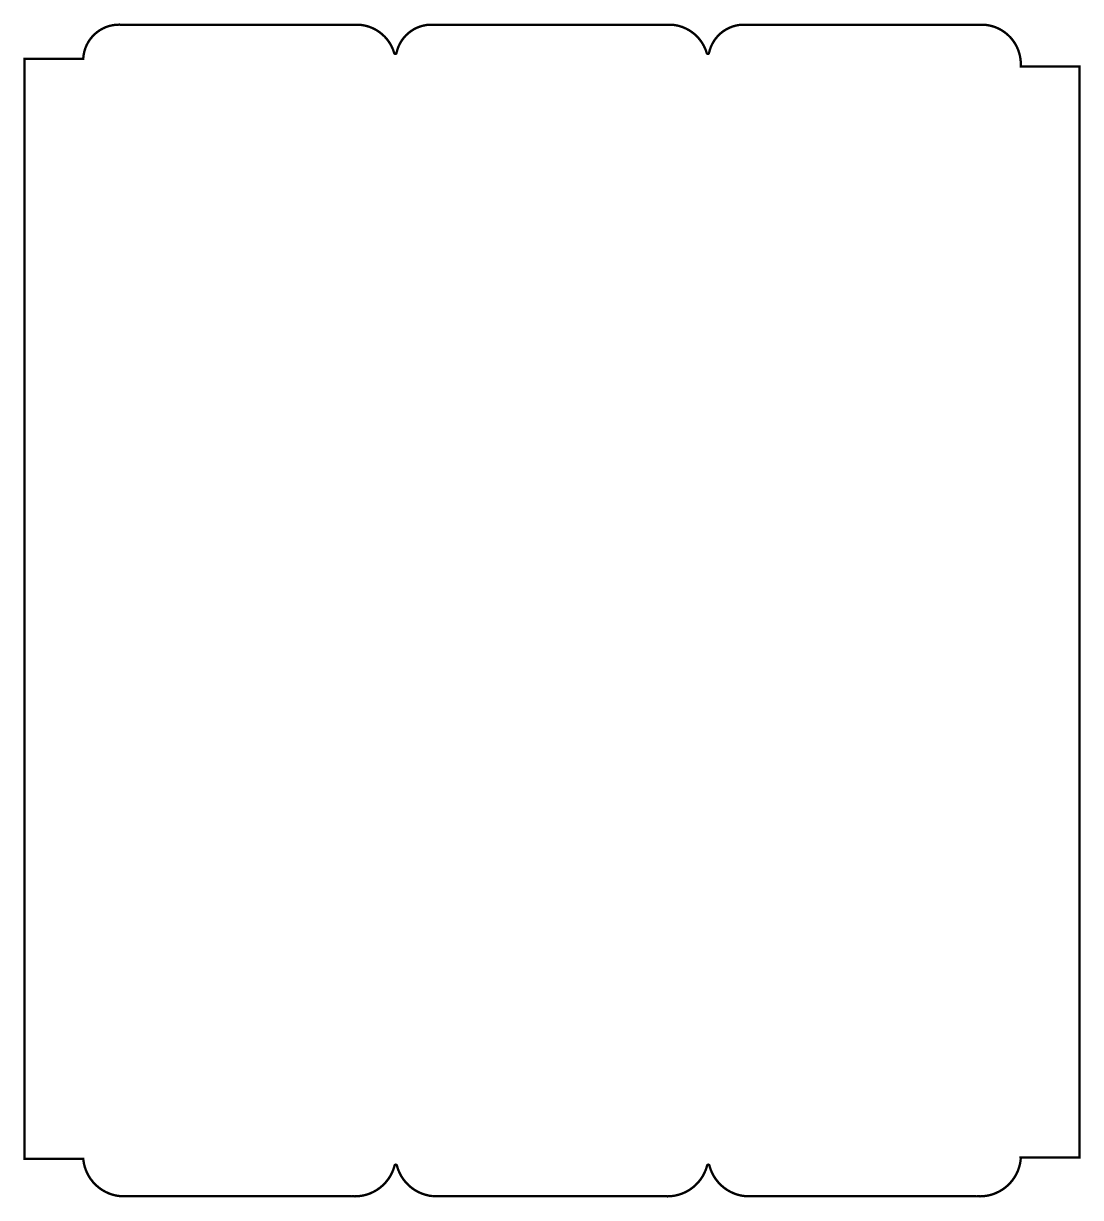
# Model space of a CAD drawing. Extents: x 51 to 141, y 26 to 126.
import ezdxf

# ---------------------------------------------------------------- set-up
doc = ezdxf.new("R2010")
doc.units = 0
doc.layers.add('028126-3ROU1_GBR', color=9, linetype='CONTINUOUS')

msp = doc.modelspace()

# ---------------------------------------------------------------- linework, layer by layer
at = {"layer": '028126-3ROU1_GBR', "const_width": 0.2}
for points in [[(59.055, 126.030076, 0.3932468), (56.012792, 123.199702)], [(82.5468, 123.607118, 0.3173761), (79.504922, 126.027282)], [(85.598026, 126.027434, 0.3424191), (82.741566, 123.614384)], [(109.2168, 123.607118, 0.3173761), (106.174922, 126.027282)], [(112.268026, 126.027434, 0.3424191), (109.411566, 123.614384)], [(136.020734, 122.574558, 0.4050638), (132.84492, 126.027282)], [(82.5468, 123.607118, 0.7792907), (82.741566, 123.614384)], [(109.2168, 123.607118, 0.7792907), (109.411566, 123.614384)], [(56.016678, 29.121634, 0.3545077), (59.1772, 26.03594)], [(132.207, 26.035508, 0.4134531), (136.01568, 29.200906)], [(78.867, 26.035508, 0.3675628), (82.579692, 28.651404)], [(82.774308, 28.651404, 0.7746184), (82.579692, 28.651404)], [(82.774308, 28.651404, 0.3165325), (85.8472, 26.03594)], [(105.537, 26.035508, 0.3675628), (109.249692, 28.651404)], [(109.444308, 28.651404, 0.7746184), (109.249692, 28.651404)], [(109.444308, 28.651404, 0.3165325), (112.5172, 26.03594)]]:
    msp.add_lwpolyline(points, format="xyb", dxfattribs=at)
for points in [[(59.055, 126.030076), (59.097672, 126.030076)], [(59.097672, 126.030076), (59.097976, 126.02977)], [(59.18195, 126.027434), (59.097976, 126.029772)], [(59.18195, 126.027434), (79.504922, 126.027282)], [(85.598026, 126.027434), (106.174922, 126.027282)], [(112.268026, 126.027434), (132.84492, 126.027282)], [(56.016678, 29.121634), (56.006314, 29.210508), (51.007518, 29.210508), (51.007518, 123.106434), (56.00606, 123.106434), (56.012792, 123.199702)], [(136.020734, 122.574558), (136.018042, 122.471434), (141.016482, 122.471434), (141.016482, 29.337508), (136.003158, 29.337508), (136.01568, 29.200906)], [(78.867, 26.035508), (59.1772, 26.03594)], [(105.537, 26.035508), (85.8472, 26.03594)], [(132.207, 26.035508), (112.5172, 26.03594)]]:
    msp.add_lwpolyline(points, dxfattribs=at)

doc.saveas('drawing.dxf')
